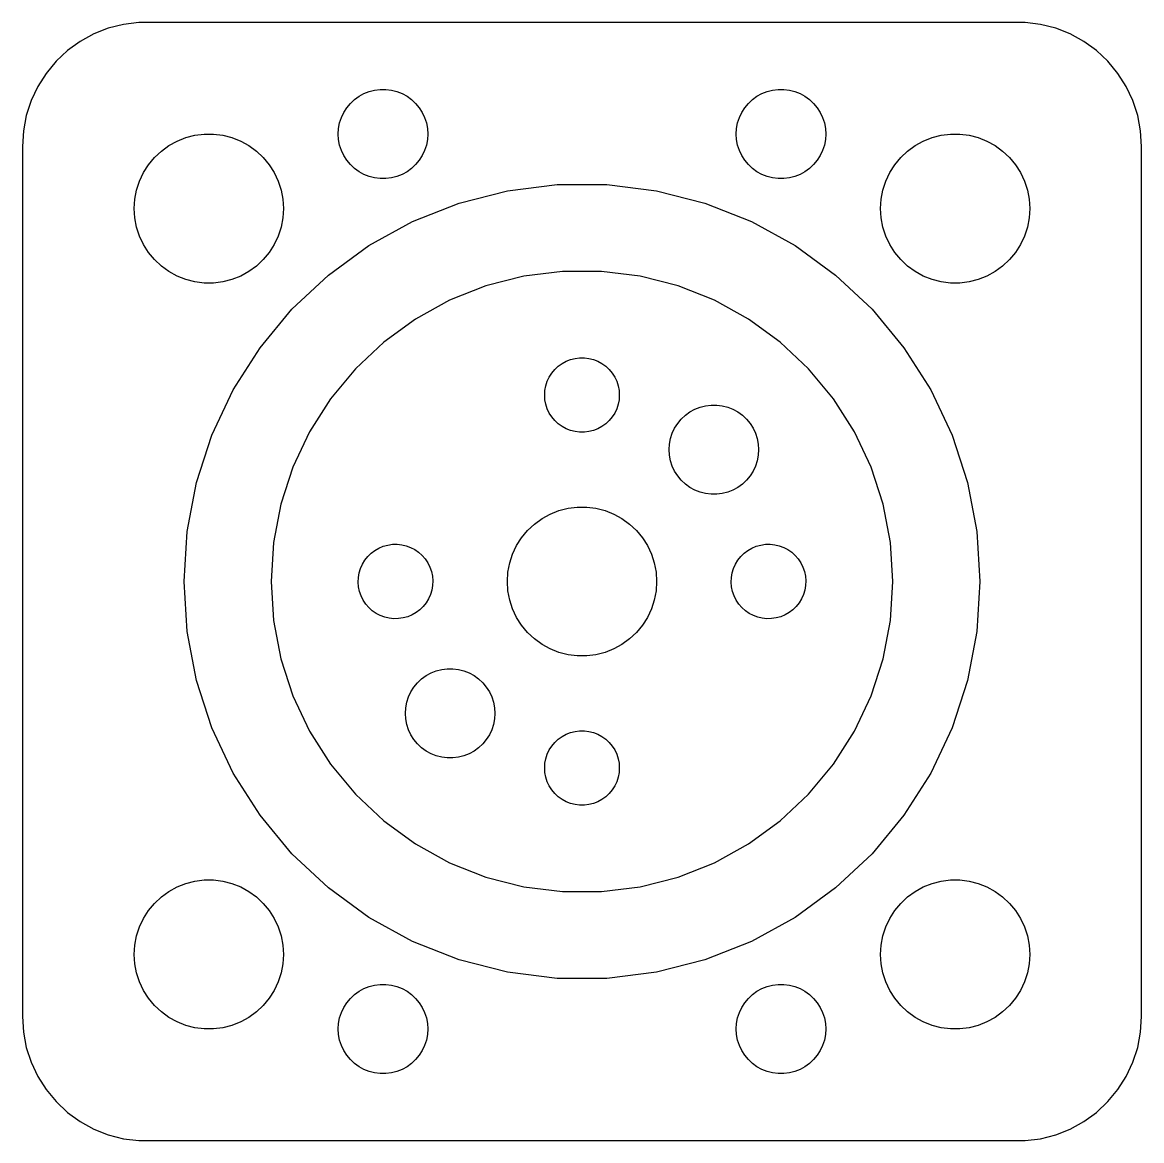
# Model space of a CAD drawing. Header units: metres. Extents: x -22 to 82, y 86 to 184.
# Drawn here: x -22.5 to 22.5, y 85.51 to 130.49 of the extents above; entities that cross this region are included whole.
import ezdxf

# ---------------------------------------------------------------- set-up
doc = ezdxf.new("R2010")
doc.units = ezdxf.units.M

msp = doc.modelspace()

# ---------------------------------------------------------------- linework, layer by layer
for p, q in [((-19.0451, 130.255), (-19.6289, 130.024)), ((-18.4369, 130.411), (-19.0451, 130.255)), ((-17.8139, 130.49), (-18.4369, 130.411)), ((17.8139, 130.49), (-17.8139, 130.49)), ((18.4369, 130.411), (17.8139, 130.49)), ((19.0451, 130.255), (18.4369, 130.411)), ((19.6289, 130.024), (19.0451, 130.255)), ((-20.1791, 129.722), (-20.6871, 129.353)), ((-19.6289, 130.024), (-20.1791, 129.722)), ((20.1791, 129.722), (19.6289, 130.024)), ((20.6871, 129.353), (20.1791, 129.722)), ((-20.6871, 129.353), (-21.1448, 128.923)), ((21.1448, 128.923), (20.6871, 129.353)), ((-21.1448, 128.923), (-21.5451, 128.439)), ((21.5451, 128.439), (21.1448, 128.923)), ((-21.5451, 128.439), (-21.8815, 127.909)), ((21.8815, 127.909), (21.5451, 128.439)), ((-21.8815, 127.909), (-22.1489, 127.341)), ((22.1489, 127.341), (21.8815, 127.909)), ((-9.31213, 127.232), (-9.14735, 127.387)), ((-9.14735, 127.387), (-8.96448, 127.52)), ((-8.96448, 127.52), (-8.76639, 127.629)), ((-8.76639, 127.629), (-8.55623, 127.712)), ((-8.55623, 127.712), (-8.33728, 127.768)), ((-8.33728, 127.768), (-8.11302, 127.796)), ((-8.11302, 127.796), (-7.88696, 127.796)), ((-7.88696, 127.796), (-7.6627, 127.768)), ((-7.6627, 127.768), (-7.44376, 127.712)), ((-7.44376, 127.712), (-7.2336, 127.629)), ((-7.2336, 127.629), (-7.03551, 127.52)), ((-7.03551, 127.52), (-6.85263, 127.387)), ((-6.85263, 127.387), (-6.68785, 127.232)), ((6.68785, 127.232), (6.85263, 127.387)), ((6.85263, 127.387), (7.03551, 127.52)), ((7.03551, 127.52), (7.2336, 127.629)), ((7.2336, 127.629), (7.44376, 127.712)), ((7.44376, 127.712), (7.6627, 127.768)), ((7.6627, 127.768), (7.88696, 127.796)), ((7.88696, 127.796), (8.11302, 127.796)), ((8.11302, 127.796), (8.33728, 127.768)), ((8.33728, 127.768), (8.55623, 127.712)), ((8.55623, 127.712), (8.76639, 127.629)), ((8.76639, 127.629), (8.96448, 127.52)), ((8.96448, 127.52), (9.14735, 127.387)), ((9.14735, 127.387), (9.31213, 127.232)), ((-22.1489, 127.341), (-22.3429, 126.743)), ((-9.57735, 126.867), (-9.45622, 127.058)), ((-9.45622, 127.058), (-9.31213, 127.232)), ((-6.68785, 127.232), (-6.54376, 127.058)), ((-6.54376, 127.058), (-6.42264, 126.867)), ((6.42264, 126.867), (6.54376, 127.058)), ((6.54376, 127.058), (6.68785, 127.232)), ((9.31213, 127.232), (9.45622, 127.058)), ((9.45622, 127.058), (9.57735, 126.867)), ((22.3429, 126.743), (22.1489, 127.341)), ((-22.3429, 126.743), (-22.4606, 126.127)), ((-9.74344, 126.448), (-9.67358, 126.663)), ((-9.67358, 126.663), (-9.57735, 126.867)), ((-6.42264, 126.867), (-6.3264, 126.663)), ((-6.3264, 126.663), (-6.25655, 126.448)), ((6.25655, 126.448), (6.3264, 126.663)), ((6.3264, 126.663), (6.42264, 126.867)), ((9.57735, 126.867), (9.67358, 126.663)), ((9.67358, 126.663), (9.74344, 126.448)), ((22.4606, 126.127), (22.3429, 126.743)), ((-22.4606, 126.127), (-22.5, 125.5)), ((-9.79999, 126), (-9.7858, 126.226)), ((-9.7858, 125.774), (-9.79999, 126)), ((-9.7858, 126.226), (-9.74344, 126.448)), ((-6.25655, 126.448), (-6.21419, 126.226)), ((-6.21419, 126.226), (-6.2, 126)), ((-6.2, 126), (-6.21419, 125.774)), ((6.2, 126), (6.21419, 126.226)), ((6.21419, 125.774), (6.2, 126)), ((6.21419, 126.226), (6.25655, 126.448)), ((9.74344, 126.448), (9.7858, 126.226)), ((9.7858, 126.226), (9.79999, 126)), ((9.79999, 126), (9.7858, 125.774)), ((22.5, 125.5), (22.4606, 126.127)), ((-16.6075, 125.533), (-16.2773, 125.714)), ((-16.2773, 125.714), (-15.927, 125.853)), ((-15.927, 125.853), (-15.5621, 125.947)), ((-15.5621, 125.947), (-15.1884, 125.994)), ((-15.1884, 125.994), (-14.8116, 125.994)), ((-14.8116, 125.994), (-14.4379, 125.947)), ((-14.4379, 125.947), (-14.0729, 125.853)), ((-14.0729, 125.853), (-13.7227, 125.714)), ((-13.7227, 125.714), (-13.3925, 125.533)), ((-9.74344, 125.552), (-9.7858, 125.774)), ((-9.67358, 125.337), (-9.74344, 125.552)), ((-6.25655, 125.552), (-6.3264, 125.337)), ((-6.21419, 125.774), (-6.25655, 125.552)), ((6.25655, 125.552), (6.21419, 125.774)), ((6.3264, 125.337), (6.25655, 125.552)), ((9.74344, 125.552), (9.67358, 125.337)), ((9.7858, 125.774), (9.74344, 125.552)), ((13.3925, 125.533), (13.7227, 125.714)), ((13.7227, 125.714), (14.0729, 125.853)), ((14.0729, 125.853), (14.4379, 125.947)), ((14.4379, 125.947), (14.8116, 125.994)), ((14.8116, 125.994), (15.1884, 125.994)), ((15.1884, 125.994), (15.5621, 125.947)), ((15.5621, 125.947), (15.927, 125.853)), ((15.927, 125.853), (16.2773, 125.714)), ((16.2773, 125.714), (16.6075, 125.533)), ((-22.5, 125.5), (-22.5, 90.5)), ((-17.1869, 125.054), (-16.9123, 125.312)), ((-16.9123, 125.312), (-16.6075, 125.533)), ((-13.3925, 125.533), (-13.0877, 125.312)), ((-13.0877, 125.312), (-12.8131, 125.054)), ((-9.57735, 125.133), (-9.67358, 125.337)), ((-9.45622, 124.942), (-9.57735, 125.133)), ((-6.42264, 125.133), (-6.54376, 124.942)), ((-6.3264, 125.337), (-6.42264, 125.133)), ((6.42264, 125.133), (6.3264, 125.337)), ((6.54376, 124.942), (6.42264, 125.133)), ((9.57735, 125.133), (9.45622, 124.942)), ((9.67358, 125.337), (9.57735, 125.133)), ((12.8131, 125.054), (13.0877, 125.312)), ((13.0877, 125.312), (13.3925, 125.533)), ((16.6075, 125.533), (16.9123, 125.312)), ((16.9123, 125.312), (17.1869, 125.054)), ((22.5, 90.5), (22.5, 125.5)), ((-17.6289, 124.445), (-17.427, 124.763)), ((-17.427, 124.763), (-17.1869, 125.054)), ((-12.8131, 125.054), (-12.5729, 124.763)), ((-12.5729, 124.763), (-12.3711, 124.445)), ((-9.31213, 124.768), (-9.45622, 124.942)), ((-9.14735, 124.613), (-9.31213, 124.768)), ((-6.68785, 124.768), (-6.85263, 124.613)), ((-6.54376, 124.942), (-6.68785, 124.768)), ((6.68785, 124.768), (6.54376, 124.942)), ((6.85263, 124.613), (6.68785, 124.768)), ((9.31213, 124.768), (9.14735, 124.613)), ((9.45622, 124.942), (9.31213, 124.768)), ((12.3711, 124.445), (12.5729, 124.763)), ((12.5729, 124.763), (12.8131, 125.054)), ((17.1869, 125.054), (17.427, 124.763)), ((17.427, 124.763), (17.6289, 124.445)), ((-17.7893, 124.104), (-17.6289, 124.445)), ((-12.3711, 124.445), (-12.2107, 124.104)), ((-8.96448, 124.48), (-9.14735, 124.613)), ((-8.76639, 124.371), (-8.96448, 124.48)), ((-8.55623, 124.288), (-8.76639, 124.371)), ((-8.33728, 124.232), (-8.55623, 124.288)), ((-8.11302, 124.204), (-8.33728, 124.232)), ((-7.88696, 124.204), (-8.11302, 124.204)), ((-7.6627, 124.232), (-7.88696, 124.204)), ((-7.44376, 124.288), (-7.6627, 124.232)), ((-7.2336, 124.371), (-7.44376, 124.288)), ((-7.03551, 124.48), (-7.2336, 124.371)), ((-6.85263, 124.613), (-7.03551, 124.48)), ((7.03551, 124.48), (6.85263, 124.613)), ((7.2336, 124.371), (7.03551, 124.48)), ((7.44376, 124.288), (7.2336, 124.371)), ((7.6627, 124.232), (7.44376, 124.288)), ((7.88696, 124.204), (7.6627, 124.232)), ((8.11302, 124.204), (7.88696, 124.204)), ((8.33728, 124.232), (8.11302, 124.204)), ((8.55623, 124.288), (8.33728, 124.232)), ((8.76639, 124.371), (8.55623, 124.288)), ((8.96448, 124.48), (8.76639, 124.371)), ((9.14735, 124.613), (8.96448, 124.48)), ((12.2107, 124.104), (12.3711, 124.445)), ((17.6289, 124.445), (17.7893, 124.104)), ((-17.9057, 123.746), (-17.7893, 124.104)), ((-12.2107, 124.104), (-12.0942, 123.746)), ((-2.99809, 123.717), (-1.00464, 123.968)), ((-1.00464, 123.968), (1.00464, 123.968)), ((1.00464, 123.968), (2.99809, 123.717)), ((12.0942, 123.746), (12.2107, 124.104)), ((17.7893, 124.104), (17.9057, 123.746)), ((-18, 123), (-17.9763, 123.376)), ((-17.9763, 123.376), (-17.9057, 123.746)), ((-12.0942, 123.746), (-12.0237, 123.376)), ((-12.0237, 123.376), (-12, 123)), ((-4.94426, 123.217), (-2.99809, 123.717)), ((2.99809, 123.717), (4.94426, 123.217)), ((12, 123), (12.0237, 123.376)), ((12.0237, 123.376), (12.0942, 123.746)), ((17.9057, 123.746), (17.9763, 123.376)), ((17.9763, 123.376), (18, 123)), ((-17.9763, 122.624), (-18, 123)), ((-12, 123), (-12.0237, 122.624)), ((-6.81245, 122.477), (-4.94426, 123.217)), ((4.94426, 123.217), (6.81245, 122.477)), ((12.0237, 122.624), (12, 123)), ((18, 123), (17.9763, 122.624)), ((-17.9057, 122.254), (-17.9763, 122.624)), ((-12.0237, 122.624), (-12.0942, 122.254)), ((-8.57323, 121.509), (-6.81245, 122.477)), ((6.81245, 122.477), (8.57323, 121.509)), ((12.0942, 122.254), (12.0237, 122.624)), ((17.9763, 122.624), (17.9057, 122.254)), ((-17.7893, 121.896), (-17.9057, 122.254)), ((-12.0942, 122.254), (-12.2107, 121.896)), ((12.2107, 121.896), (12.0942, 122.254)), ((17.9057, 122.254), (17.7893, 121.896)), ((-17.6289, 121.555), (-17.7893, 121.896)), ((-17.427, 121.237), (-17.6289, 121.555)), ((-12.3711, 121.555), (-12.5729, 121.237)), ((-12.2107, 121.896), (-12.3711, 121.555)), ((-10.1988, 120.328), (-8.57323, 121.509)), ((8.57323, 121.509), (10.1988, 120.328)), ((12.3711, 121.555), (12.2107, 121.896)), ((12.5729, 121.237), (12.3711, 121.555)), ((17.6289, 121.555), (17.427, 121.237)), ((17.7893, 121.896), (17.6289, 121.555)), ((-17.1869, 120.946), (-17.427, 121.237)), ((-12.5729, 121.237), (-12.8131, 120.946)), ((12.8131, 120.946), (12.5729, 121.237)), ((17.427, 121.237), (17.1869, 120.946)), ((-16.9123, 120.688), (-17.1869, 120.946)), ((-16.6075, 120.467), (-16.9123, 120.688)), ((-13.0877, 120.688), (-13.3925, 120.467)), ((-12.8131, 120.946), (-13.0877, 120.688)), ((13.0877, 120.688), (12.8131, 120.946)), ((13.3925, 120.467), (13.0877, 120.688)), ((16.9123, 120.688), (16.6075, 120.467)), ((17.1869, 120.946), (16.9123, 120.688)), ((-16.2773, 120.286), (-16.6075, 120.467)), ((-15.927, 120.147), (-16.2773, 120.286)), ((-13.7227, 120.286), (-14.0729, 120.147)), ((-13.3925, 120.467), (-13.7227, 120.286)), ((-11.6635, 118.953), (-10.1988, 120.328)), ((-2.34225, 120.279), (-3.8627, 119.888)), ((-0.78487, 120.475), (-2.34225, 120.279)), ((0.78487, 120.475), (-0.78487, 120.475)), ((2.34225, 120.279), (0.78487, 120.475)), ((3.8627, 119.888), (2.34225, 120.279)), ((10.1988, 120.328), (11.6635, 118.953)), ((13.7227, 120.286), (13.3925, 120.467)), ((14.0729, 120.147), (13.7227, 120.286)), ((16.2773, 120.286), (15.927, 120.147)), ((16.6075, 120.467), (16.2773, 120.286)), ((-15.5621, 120.053), (-15.927, 120.147)), ((-15.1884, 120.006), (-15.5621, 120.053)), ((-14.8116, 120.006), (-15.1884, 120.006)), ((-14.4379, 120.053), (-14.8116, 120.006)), ((-14.0729, 120.147), (-14.4379, 120.053)), ((-3.8627, 119.888), (-5.32224, 119.31)), ((5.32224, 119.31), (3.8627, 119.888)), ((14.4379, 120.053), (14.0729, 120.147)), ((14.8116, 120.006), (14.4379, 120.053)), ((15.1884, 120.006), (14.8116, 120.006)), ((15.5621, 120.053), (15.1884, 120.006)), ((15.927, 120.147), (15.5621, 120.053)), ((-5.32224, 119.31), (-6.69783, 118.554)), ((6.69783, 118.554), (5.32224, 119.31)), ((-12.9443, 117.405), (-11.6635, 118.953)), ((11.6635, 118.953), (12.9443, 117.405)), ((-6.69783, 118.554), (-7.96779, 117.631)), ((7.96779, 117.631), (6.69783, 118.554)), ((-7.96779, 117.631), (-9.11211, 116.557)), ((9.11211, 116.557), (7.96779, 117.631)), ((-14.0209, 115.708), (-12.9443, 117.405)), ((12.9443, 117.405), (14.0209, 115.708)), ((-9.11211, 116.557), (-10.1127, 115.347)), ((-1.09344, 116.527), (-0.95613, 116.656)), ((-0.95613, 116.656), (-0.80373, 116.766)), ((-0.80373, 116.766), (-0.63866, 116.857)), ((-0.63866, 116.857), (-0.46352, 116.927)), ((-0.46352, 116.927), (-0.28107, 116.973)), ((-0.28107, 116.973), (-0.09418, 116.997)), ((-0.09418, 116.997), (0.09418, 116.997)), ((0.09418, 116.997), (0.28107, 116.973)), ((0.28107, 116.973), (0.46352, 116.927)), ((0.46352, 116.927), (0.63866, 116.857)), ((0.63866, 116.857), (0.80373, 116.766)), ((0.80373, 116.766), (0.95613, 116.656)), ((0.95613, 116.656), (1.09344, 116.527)), ((10.1127, 115.347), (9.11211, 116.557)), ((-1.39465, 116.052), (-1.31445, 116.223)), ((-1.31445, 116.223), (-1.21352, 116.382)), ((-1.21352, 116.382), (-1.09344, 116.527)), ((1.09344, 116.527), (1.21352, 116.382)), ((1.21352, 116.382), (1.31445, 116.223)), ((1.31445, 116.223), (1.39465, 116.052)), ((-14.8764, 113.89), (-14.0209, 115.708)), ((-1.5, 115.5), (-1.48816, 115.688)), ((-1.48816, 115.688), (-1.45287, 115.873)), ((-1.45287, 115.873), (-1.39465, 116.052)), ((1.39465, 116.052), (1.45287, 115.873)), ((1.45287, 115.873), (1.48816, 115.688)), ((1.48816, 115.688), (1.5, 115.5)), ((14.0209, 115.708), (14.8764, 113.89)), ((-10.1127, 115.347), (-10.9538, 114.022)), ((-1.48816, 115.312), (-1.5, 115.5)), ((-1.45287, 115.127), (-1.48816, 115.312)), ((1.48816, 115.312), (1.45287, 115.127)), ((1.5, 115.5), (1.48816, 115.312)), ((10.9538, 114.022), (10.1127, 115.347)), ((-1.39465, 114.948), (-1.45287, 115.127)), ((-1.31445, 114.777), (-1.39465, 114.948)), ((-1.21352, 114.618), (-1.31445, 114.777)), ((1.31445, 114.777), (1.21352, 114.618)), ((1.39465, 114.948), (1.31445, 114.777)), ((1.45287, 115.127), (1.39465, 114.948)), ((4.15562, 114.69), (4.3385, 114.823)), ((4.3385, 114.823), (4.53659, 114.932)), ((4.53659, 114.932), (4.74677, 115.015)), ((4.74677, 115.015), (4.96571, 115.071)), ((4.96571, 115.071), (5.18997, 115.099)), ((5.18997, 115.099), (5.41602, 115.099)), ((5.41602, 115.099), (5.64027, 115.071)), ((5.64027, 115.071), (5.85922, 115.015)), ((5.85922, 115.015), (6.0694, 114.932)), ((6.0694, 114.932), (6.26749, 114.823)), ((6.26749, 114.823), (6.45035, 114.69)), ((-1.09344, 114.473), (-1.21352, 114.618)), ((-0.95613, 114.344), (-1.09344, 114.473)), ((-0.80373, 114.234), (-0.95613, 114.344)), ((0.95613, 114.344), (0.80373, 114.234)), ((1.09344, 114.473), (0.95613, 114.344)), ((1.21352, 114.618), (1.09344, 114.473)), ((3.72565, 114.17), (3.84676, 114.361)), ((3.84676, 114.361), (3.99084, 114.535)), ((3.99084, 114.535), (4.15562, 114.69)), ((6.45035, 114.69), (6.61514, 114.535)), ((6.61514, 114.535), (6.75922, 114.361)), ((6.75922, 114.361), (6.88034, 114.17)), ((-15.4973, 111.979), (-14.8764, 113.89)), ((-10.9538, 114.022), (-11.6222, 112.602)), ((-0.63866, 114.143), (-0.80373, 114.234)), ((-0.46352, 114.073), (-0.63866, 114.143)), ((-0.28107, 114.027), (-0.46352, 114.073)), ((-0.09418, 114.003), (-0.28107, 114.027)), ((0.09418, 114.003), (-0.09418, 114.003)), ((0.28107, 114.027), (0.09418, 114.003)), ((0.46352, 114.073), (0.28107, 114.027)), ((0.63866, 114.143), (0.46352, 114.073)), ((0.80373, 114.234), (0.63866, 114.143)), ((3.55954, 113.751), (3.62939, 113.966)), ((3.62939, 113.966), (3.72565, 114.17)), ((6.88034, 114.17), (6.97659, 113.966)), ((6.97659, 113.966), (7.04645, 113.751)), ((11.6222, 112.602), (10.9538, 114.022)), ((14.8764, 113.89), (15.4973, 111.979)), ((3.50299, 113.303), (3.51718, 113.529)), ((3.51718, 113.529), (3.55954, 113.751)), ((7.04645, 113.751), (7.08879, 113.529)), ((7.08879, 113.529), (7.103, 113.303)), ((3.51718, 113.077), (3.50299, 113.303)), ((3.55954, 112.855), (3.51718, 113.077)), ((7.08879, 113.077), (7.04645, 112.855)), ((7.103, 113.303), (7.08879, 113.077)), ((-11.6222, 112.602), (-12.1073, 111.109)), ((3.62939, 112.64), (3.55954, 112.855)), ((3.72565, 112.436), (3.62939, 112.64)), ((6.97659, 112.64), (6.88034, 112.436)), ((7.04645, 112.855), (6.97659, 112.64)), ((12.1073, 111.109), (11.6222, 112.602)), ((3.84676, 112.245), (3.72565, 112.436)), ((3.99084, 112.071), (3.84676, 112.245)), ((4.15562, 111.916), (3.99084, 112.071)), ((6.61514, 112.071), (6.45035, 111.916)), ((6.75922, 112.245), (6.61514, 112.071)), ((6.88034, 112.436), (6.75922, 112.245)), ((-15.8738, 110.005), (-15.4973, 111.979)), ((4.3385, 111.783), (4.15562, 111.916)), ((4.53659, 111.674), (4.3385, 111.783)), ((4.74677, 111.591), (4.53659, 111.674)), ((6.0694, 111.674), (5.85922, 111.591)), ((6.26749, 111.783), (6.0694, 111.674)), ((6.45035, 111.916), (6.26749, 111.783)), ((15.4973, 111.979), (15.8738, 110.005)), ((4.96571, 111.535), (4.74677, 111.591)), ((5.18997, 111.507), (4.96571, 111.535)), ((5.41602, 111.507), (5.18997, 111.507)), ((5.64027, 111.535), (5.41602, 111.507)), ((5.85922, 111.591), (5.64027, 111.535)), ((-12.1073, 111.109), (-12.4014, 109.567)), ((-1.60747, 110.533), (-1.27733, 110.714)), ((-1.27733, 110.714), (-0.92705, 110.853)), ((-0.92705, 110.853), (-0.56213, 110.947)), ((-0.56213, 110.947), (-0.18837, 110.994)), ((-0.18837, 110.994), (0.18837, 110.994)), ((0.18837, 110.994), (0.56213, 110.947)), ((0.56213, 110.947), (0.92705, 110.853)), ((0.92705, 110.853), (1.27733, 110.714)), ((1.27733, 110.714), (1.60747, 110.533)), ((12.4014, 109.567), (12.1073, 111.109)), ((-2.1869, 110.054), (-1.91226, 110.312)), ((-1.91226, 110.312), (-1.60747, 110.533)), ((1.60747, 110.533), (1.91226, 110.312)), ((1.91226, 110.312), (2.1869, 110.054)), ((-16, 108), (-15.8738, 110.005)), ((-2.42705, 109.763), (-2.1869, 110.054)), ((2.1869, 110.054), (2.42705, 109.763)), ((15.8738, 110.005), (16, 108)), ((-12.4014, 109.567), (-12.5, 108)), ((-8.16695, 109.344), (-7.99329, 109.417)), ((-7.99329, 109.417), (-7.81186, 109.467)), ((-7.81186, 109.467), (-7.6255, 109.495)), ((-7.6255, 109.495), (-7.43718, 109.499)), ((-7.43718, 109.499), (-7.24983, 109.479)), ((-7.24983, 109.479), (-7.06645, 109.436)), ((-7.06645, 109.436), (-6.88989, 109.37)), ((-6.88989, 109.37), (-6.72295, 109.283)), ((-2.78932, 109.104), (-2.62891, 109.445)), ((-2.62891, 109.445), (-2.42705, 109.763)), ((2.42705, 109.763), (2.62891, 109.445)), ((2.62891, 109.445), (2.78932, 109.104)), ((6.83304, 109.344), (7.0067, 109.417)), ((7.0067, 109.417), (7.18813, 109.467)), ((7.18813, 109.467), (7.37448, 109.495)), ((7.37448, 109.495), (7.56281, 109.499)), ((7.56281, 109.499), (7.75015, 109.479)), ((7.75015, 109.479), (7.93353, 109.436)), ((7.93353, 109.436), (8.11009, 109.37)), ((8.11009, 109.37), (8.27704, 109.283)), ((12.5, 108), (12.4014, 109.567)), ((-8.73172, 108.856), (-8.61472, 109.004)), ((-8.61472, 109.004), (-8.48012, 109.135)), ((-8.48012, 109.135), (-8.33008, 109.249)), ((-8.33008, 109.249), (-8.16695, 109.344)), ((-6.72295, 109.283), (-6.56827, 109.176)), ((-6.56827, 109.176), (-6.42828, 109.049)), ((-6.42828, 109.049), (-6.30519, 108.907)), ((-6.30519, 108.907), (-6.20096, 108.75)), ((-2.90575, 108.746), (-2.78932, 109.104)), ((2.78932, 109.104), (2.90575, 108.746)), ((6.26826, 108.856), (6.38527, 109.004)), ((6.38527, 109.004), (6.51987, 109.135)), ((6.51987, 109.135), (6.66991, 109.249)), ((6.66991, 109.249), (6.83304, 109.344)), ((8.27704, 109.283), (8.43172, 109.176)), ((8.43172, 109.176), (8.5717, 109.049)), ((8.5717, 109.049), (8.69479, 108.907)), ((8.69479, 108.907), (8.79903, 108.75)), ((-8.96036, 108.343), (-8.90591, 108.523)), ((-8.90591, 108.523), (-8.8293, 108.695)), ((-8.8293, 108.695), (-8.73172, 108.856)), ((-6.20096, 108.75), (-6.1172, 108.581)), ((-6.1172, 108.581), (-6.05525, 108.403)), ((-2.97633, 108.376), (-2.90575, 108.746)), ((2.90575, 108.746), (2.97633, 108.376)), ((6.03963, 108.343), (6.09407, 108.523)), ((6.09407, 108.523), (6.17068, 108.695)), ((6.17068, 108.695), (6.26826, 108.856)), ((8.79903, 108.75), (8.88278, 108.581)), ((8.88278, 108.581), (8.94473, 108.403)), ((-15.8738, 105.995), (-16, 108)), ((-12.5, 108), (-12.4014, 106.433)), ((-8.99966, 107.969), (-8.99178, 108.157)), ((-8.99178, 108.157), (-8.96036, 108.343)), ((-6.05525, 108.403), (-6.01608, 108.219)), ((-6.01608, 108.219), (-6.00032, 108.031)), ((-6.00032, 108.031), (-6.00821, 107.843)), ((-3, 108), (-2.97633, 108.376)), ((-2.97633, 107.624), (-3, 108)), ((2.97633, 108.376), (3, 108)), ((3, 108), (2.97633, 107.624)), ((6.00032, 107.969), (6.00821, 108.157)), ((6.00821, 108.157), (6.03963, 108.343)), ((8.94473, 108.403), (8.9839, 108.219)), ((8.9839, 108.219), (8.99966, 108.031)), ((8.99966, 108.031), (8.99178, 107.843)), ((12.4014, 106.433), (12.5, 108)), ((16, 108), (15.8738, 105.995)), ((-8.9839, 107.781), (-8.99966, 107.969)), ((-8.94473, 107.597), (-8.9839, 107.781)), ((-8.88278, 107.419), (-8.94473, 107.597)), ((-6.03963, 107.657), (-6.09407, 107.477)), ((-6.00821, 107.843), (-6.03963, 107.657)), ((-2.90575, 107.254), (-2.97633, 107.624)), ((2.97633, 107.624), (2.90575, 107.254)), ((6.01608, 107.781), (6.00032, 107.969)), ((6.05525, 107.597), (6.01608, 107.781)), ((6.1172, 107.419), (6.05525, 107.597)), ((8.96036, 107.657), (8.90591, 107.477)), ((8.99178, 107.843), (8.96036, 107.657)), ((-8.79903, 107.25), (-8.88278, 107.419)), ((-8.69479, 107.093), (-8.79903, 107.25)), ((-6.26826, 107.144), (-6.38527, 106.996)), ((-6.17068, 107.305), (-6.26826, 107.144)), ((-6.09407, 107.477), (-6.17068, 107.305)), ((-2.78932, 106.896), (-2.90575, 107.254)), ((2.90575, 107.254), (2.78932, 106.896)), ((6.20096, 107.25), (6.1172, 107.419)), ((6.30519, 107.093), (6.20096, 107.25)), ((8.73172, 107.144), (8.61472, 106.996)), ((8.8293, 107.305), (8.73172, 107.144)), ((8.90591, 107.477), (8.8293, 107.305)), ((-8.5717, 106.951), (-8.69479, 107.093)), ((-8.43172, 106.824), (-8.5717, 106.951)), ((-8.27704, 106.717), (-8.43172, 106.824)), ((-8.11009, 106.63), (-8.27704, 106.717)), ((-6.83304, 106.656), (-7.0067, 106.583)), ((-6.66991, 106.751), (-6.83304, 106.656)), ((-6.51987, 106.865), (-6.66991, 106.751)), ((-6.38527, 106.996), (-6.51987, 106.865)), ((-2.62891, 106.555), (-2.78932, 106.896)), ((2.78932, 106.896), (2.62891, 106.555)), ((6.42828, 106.951), (6.30519, 107.093)), ((6.56827, 106.824), (6.42828, 106.951)), ((6.72295, 106.717), (6.56827, 106.824)), ((6.88989, 106.63), (6.72295, 106.717)), ((8.16695, 106.656), (7.99329, 106.583)), ((8.33008, 106.751), (8.16695, 106.656)), ((8.48012, 106.865), (8.33008, 106.751)), ((8.61472, 106.996), (8.48012, 106.865)), ((-12.4014, 106.433), (-12.1073, 104.891)), ((-7.93353, 106.564), (-8.11009, 106.63)), ((-7.75015, 106.521), (-7.93353, 106.564)), ((-7.56281, 106.501), (-7.75015, 106.521)), ((-7.37448, 106.505), (-7.56281, 106.501)), ((-7.18813, 106.533), (-7.37448, 106.505)), ((-7.0067, 106.583), (-7.18813, 106.533)), ((-2.42705, 106.237), (-2.62891, 106.555)), ((-2.1869, 105.946), (-2.42705, 106.237)), ((2.42705, 106.237), (2.1869, 105.946)), ((2.62891, 106.555), (2.42705, 106.237)), ((7.06645, 106.564), (6.88989, 106.63)), ((7.24983, 106.521), (7.06645, 106.564)), ((7.43718, 106.501), (7.24983, 106.521)), ((7.6255, 106.505), (7.43718, 106.501)), ((7.81186, 106.533), (7.6255, 106.505)), ((7.99329, 106.583), (7.81186, 106.533)), ((12.1073, 104.891), (12.4014, 106.433)), ((-15.4973, 104.021), (-15.8738, 105.995)), ((-1.91226, 105.688), (-2.1869, 105.946)), ((2.1869, 105.946), (1.91226, 105.688)), ((15.8738, 105.995), (15.4973, 104.021)), ((-1.60747, 105.467), (-1.91226, 105.688)), ((-1.27733, 105.286), (-1.60747, 105.467)), ((1.60747, 105.467), (1.27733, 105.286)), ((1.91226, 105.688), (1.60747, 105.467)), ((-12.1073, 104.891), (-11.6222, 103.398)), ((-0.92705, 105.147), (-1.27733, 105.286)), ((-0.56213, 105.053), (-0.92705, 105.147)), ((-0.18837, 105.006), (-0.56213, 105.053)), ((0.18837, 105.006), (-0.18837, 105.006)), ((0.56213, 105.053), (0.18837, 105.006)), ((0.92705, 105.147), (0.56213, 105.053)), ((1.27733, 105.286), (0.92705, 105.147)), ((11.6222, 103.398), (12.1073, 104.891)), ((-6.0694, 104.326), (-5.85922, 104.409)), ((-5.85922, 104.409), (-5.64027, 104.465)), ((-5.64027, 104.465), (-5.41602, 104.493)), ((-5.41602, 104.493), (-5.18997, 104.493)), ((-5.18997, 104.493), (-4.96571, 104.465)), ((-4.96571, 104.465), (-4.74677, 104.409)), ((-4.74677, 104.409), (-4.53659, 104.326)), ((-14.8764, 102.11), (-15.4973, 104.021)), ((-6.61514, 103.929), (-6.45035, 104.084)), ((-6.45035, 104.084), (-6.26749, 104.217)), ((-6.26749, 104.217), (-6.0694, 104.326)), ((-4.53659, 104.326), (-4.3385, 104.217)), ((-4.3385, 104.217), (-4.15562, 104.084)), ((-4.15562, 104.084), (-3.99084, 103.929)), ((15.4973, 104.021), (14.8764, 102.11)), ((-6.97659, 103.36), (-6.88034, 103.564)), ((-6.88034, 103.564), (-6.75922, 103.755)), ((-6.75922, 103.755), (-6.61514, 103.929)), ((-3.99084, 103.929), (-3.84676, 103.755)), ((-3.84676, 103.755), (-3.72565, 103.564)), ((-3.72565, 103.564), (-3.62939, 103.36)), ((-11.6222, 103.398), (-10.9538, 101.978)), ((-7.08879, 102.923), (-7.04645, 103.145)), ((-7.04645, 103.145), (-6.97659, 103.36)), ((-3.62939, 103.36), (-3.55954, 103.145)), ((-3.55954, 103.145), (-3.51718, 102.923)), ((10.9538, 101.978), (11.6222, 103.398)), ((-7.103, 102.697), (-7.08879, 102.923)), ((-7.08879, 102.471), (-7.103, 102.697)), ((-3.51718, 102.923), (-3.50299, 102.697)), ((-3.50299, 102.697), (-3.51718, 102.471)), ((-7.04645, 102.249), (-7.08879, 102.471)), ((-6.97659, 102.034), (-7.04645, 102.249)), ((-3.55954, 102.249), (-3.62939, 102.034)), ((-3.51718, 102.471), (-3.55954, 102.249)), ((-14.0209, 100.292), (-14.8764, 102.11)), ((-10.9538, 101.978), (-10.1127, 100.653)), ((-6.88034, 101.83), (-6.97659, 102.034)), ((-6.75922, 101.639), (-6.88034, 101.83)), ((-3.72565, 101.83), (-3.84676, 101.639)), ((-3.62939, 102.034), (-3.72565, 101.83)), ((-0.95613, 101.656), (-0.80373, 101.766)), ((-0.80373, 101.766), (-0.63866, 101.857)), ((-0.63866, 101.857), (-0.46352, 101.927)), ((-0.46352, 101.927), (-0.28107, 101.973)), ((-0.28107, 101.973), (-0.09418, 101.997)), ((-0.09418, 101.997), (0.09418, 101.997)), ((0.09418, 101.997), (0.28107, 101.973)), ((0.28107, 101.973), (0.46352, 101.927)), ((0.46352, 101.927), (0.63866, 101.857)), ((0.63866, 101.857), (0.80373, 101.766)), ((0.80373, 101.766), (0.95613, 101.656)), ((10.1127, 100.653), (10.9538, 101.978)), ((14.8764, 102.11), (14.0209, 100.292)), ((-6.61514, 101.465), (-6.75922, 101.639)), ((-6.45035, 101.31), (-6.61514, 101.465)), ((-6.26749, 101.177), (-6.45035, 101.31)), ((-4.15562, 101.31), (-4.3385, 101.177)), ((-3.99084, 101.465), (-4.15562, 101.31)), ((-3.84676, 101.639), (-3.99084, 101.465)), ((-1.31445, 101.223), (-1.21352, 101.382)), ((-1.21352, 101.382), (-1.09344, 101.527)), ((-1.09344, 101.527), (-0.95613, 101.656)), ((0.95613, 101.656), (1.09344, 101.527)), ((1.09344, 101.527), (1.21352, 101.382)), ((1.21352, 101.382), (1.31445, 101.223)), ((-6.0694, 101.068), (-6.26749, 101.177)), ((-5.85922, 100.985), (-6.0694, 101.068)), ((-5.64027, 100.929), (-5.85922, 100.985)), ((-5.41602, 100.901), (-5.64027, 100.929)), ((-5.18997, 100.901), (-5.41602, 100.901)), ((-4.96571, 100.929), (-5.18997, 100.901)), ((-4.74677, 100.985), (-4.96571, 100.929)), ((-4.53659, 101.068), (-4.74677, 100.985)), ((-4.3385, 101.177), (-4.53659, 101.068)), ((-1.48816, 100.688), (-1.45287, 100.873)), ((-1.45287, 100.873), (-1.39465, 101.052)), ((-1.39465, 101.052), (-1.31445, 101.223)), ((1.31445, 101.223), (1.39465, 101.052)), ((1.39465, 101.052), (1.45287, 100.873)), ((1.45287, 100.873), (1.48816, 100.688)), ((-10.1127, 100.653), (-9.11211, 99.4432)), ((-1.5, 100.5), (-1.48816, 100.688)), ((-1.48816, 100.312), (-1.5, 100.5)), ((1.48816, 100.688), (1.5, 100.5)), ((1.5, 100.5), (1.48816, 100.312)), ((9.11211, 99.4432), (10.1127, 100.653)), ((-12.9443, 98.5954), (-14.0209, 100.292)), ((-1.45287, 100.127), (-1.48816, 100.312)), ((-1.39465, 99.9478), (-1.45287, 100.127)), ((-1.31445, 99.7774), (-1.39465, 99.9478)), ((1.39465, 99.9478), (1.31445, 99.7774)), ((1.45287, 100.127), (1.39465, 99.9478)), ((1.48816, 100.312), (1.45287, 100.127)), ((14.0209, 100.292), (12.9443, 98.5954)), ((-1.21352, 99.6183), (-1.31445, 99.7774)), ((-1.09344, 99.4732), (-1.21352, 99.6183)), ((-0.95613, 99.3442), (-1.09344, 99.4732)), ((1.09344, 99.4732), (0.95613, 99.3442)), ((1.21352, 99.6183), (1.09344, 99.4732)), ((1.31445, 99.7774), (1.21352, 99.6183)), ((-9.11211, 99.4432), (-7.96779, 98.3686)), ((-0.80373, 99.2335), (-0.95613, 99.3442)), ((-0.63866, 99.1428), (-0.80373, 99.2335)), ((-0.46352, 99.0734), (-0.63866, 99.1428)), ((-0.28107, 99.0266), (-0.46352, 99.0734)), ((-0.09418, 99.003), (-0.28107, 99.0266)), ((0.09418, 99.003), (-0.09418, 99.003)), ((0.28107, 99.0266), (0.09418, 99.003)), ((0.46352, 99.0734), (0.28107, 99.0266)), ((0.63866, 99.1428), (0.46352, 99.0734)), ((0.80373, 99.2335), (0.63866, 99.1428)), ((0.95613, 99.3442), (0.80373, 99.2335)), ((7.96779, 98.3686), (9.11211, 99.4432)), ((-11.6635, 97.0473), (-12.9443, 98.5954)), ((12.9443, 98.5954), (11.6635, 97.0473)), ((-7.96779, 98.3686), (-6.69783, 97.4459)), ((6.69783, 97.4459), (7.96779, 98.3686)), ((-6.69783, 97.4459), (-5.32224, 96.6897)), ((5.32224, 96.6897), (6.69783, 97.4459)), ((-10.1988, 95.6718), (-11.6635, 97.0473)), ((11.6635, 97.0473), (10.1988, 95.6718)), ((-5.32224, 96.6897), (-3.8627, 96.1118)), ((3.8627, 96.1118), (5.32224, 96.6897)), ((-16.2773, 95.7145), (-15.927, 95.8532)), ((-15.927, 95.8532), (-15.5621, 95.9469)), ((-15.5621, 95.9469), (-15.1884, 95.9941)), ((-15.1884, 95.9941), (-14.8116, 95.9941)), ((-14.8116, 95.9941), (-14.4379, 95.9469)), ((-14.4379, 95.9469), (-14.0729, 95.8532)), ((-14.0729, 95.8532), (-13.7227, 95.7145)), ((-3.8627, 96.1118), (-2.34225, 95.7214)), ((2.34225, 95.7214), (3.8627, 96.1118)), ((13.7227, 95.7145), (14.0729, 95.8532)), ((14.0729, 95.8532), (14.4379, 95.9469)), ((14.4379, 95.9469), (14.8116, 95.9941)), ((14.8116, 95.9941), (15.1884, 95.9941)), ((15.1884, 95.9941), (15.5621, 95.9469)), ((15.5621, 95.9469), (15.927, 95.8532)), ((15.927, 95.8532), (16.2773, 95.7145)), ((-16.9123, 95.3116), (-16.6075, 95.533)), ((-16.6075, 95.533), (-16.2773, 95.7145)), ((-13.7227, 95.7145), (-13.3925, 95.533)), ((-13.3925, 95.533), (-13.0877, 95.3116)), ((-8.57323, 94.4908), (-10.1988, 95.6718)), ((-2.34225, 95.7214), (-0.78487, 95.5247)), ((-0.78487, 95.5247), (0.78487, 95.5247)), ((0.78487, 95.5247), (2.34225, 95.7214)), ((10.1988, 95.6718), (8.57323, 94.4908)), ((13.0877, 95.3116), (13.3925, 95.533)), ((13.3925, 95.533), (13.7227, 95.7145)), ((16.2773, 95.7145), (16.6075, 95.533)), ((16.6075, 95.533), (16.9123, 95.3116)), ((-17.427, 94.7634), (-17.1869, 95.0536)), ((-17.1869, 95.0536), (-16.9123, 95.3116)), ((-13.0877, 95.3116), (-12.8131, 95.0536)), ((-12.8131, 95.0536), (-12.5729, 94.7634)), ((12.5729, 94.7634), (12.8131, 95.0536)), ((12.8131, 95.0536), (13.0877, 95.3116)), ((16.9123, 95.3116), (17.1869, 95.0536)), ((17.1869, 95.0536), (17.427, 94.7634)), ((-17.6289, 94.4453), (-17.427, 94.7634)), ((-12.5729, 94.7634), (-12.3711, 94.4453)), ((12.3711, 94.4453), (12.5729, 94.7634)), ((17.427, 94.7634), (17.6289, 94.4453)), ((-17.9057, 93.7461), (-17.7893, 94.1044)), ((-17.7893, 94.1044), (-17.6289, 94.4453)), ((-12.3711, 94.4453), (-12.2107, 94.1044)), ((-12.2107, 94.1044), (-12.0942, 93.7461)), ((-6.81245, 93.5228), (-8.57323, 94.4908)), ((8.57323, 94.4908), (6.81245, 93.5228)), ((12.0942, 93.7461), (12.2107, 94.1044)), ((12.2107, 94.1044), (12.3711, 94.4453)), ((17.6289, 94.4453), (17.7893, 94.1044)), ((17.7893, 94.1044), (17.9057, 93.7461)), ((-17.9763, 93.376), (-17.9057, 93.7461)), ((-12.0942, 93.7461), (-12.0237, 93.376)), ((12.0237, 93.376), (12.0942, 93.7461)), ((17.9057, 93.7461), (17.9763, 93.376)), ((-18, 93), (-17.9763, 93.376)), ((-12.0237, 93.376), (-12, 93)), ((-4.94426, 92.7831), (-6.81245, 93.5228)), ((6.81245, 93.5228), (4.94426, 92.7831)), ((12, 93), (12.0237, 93.376)), ((17.9763, 93.376), (18, 93)), ((-17.9763, 92.624), (-18, 93)), ((-12, 93), (-12.0237, 92.624)), ((-2.99809, 92.2834), (-4.94426, 92.7831)), ((4.94426, 92.7831), (2.99809, 92.2834)), ((12.0237, 92.624), (12, 93)), ((18, 93), (17.9763, 92.624)), ((-17.9057, 92.2539), (-17.9763, 92.624)), ((-17.7893, 91.8956), (-17.9057, 92.2539)), ((-12.0942, 92.2539), (-12.2107, 91.8956)), ((-12.0237, 92.624), (-12.0942, 92.2539)), ((-1.00464, 92.0316), (-2.99809, 92.2834)), ((2.99809, 92.2834), (1.00464, 92.0316)), ((12.0942, 92.2539), (12.0237, 92.624)), ((12.2107, 91.8956), (12.0942, 92.2539)), ((17.9057, 92.2539), (17.7893, 91.8956)), ((17.9763, 92.624), (17.9057, 92.2539)), ((-17.6289, 91.5547), (-17.7893, 91.8956)), ((-12.2107, 91.8956), (-12.3711, 91.5547)), ((1.00464, 92.0316), (-1.00464, 92.0316)), ((12.3711, 91.5547), (12.2107, 91.8956)), ((17.7893, 91.8956), (17.6289, 91.5547)), ((-17.427, 91.2366), (-17.6289, 91.5547)), ((-12.3711, 91.5547), (-12.5729, 91.2366)), ((-9.31213, 91.2322), (-9.14735, 91.3869)), ((-9.14735, 91.3869), (-8.96448, 91.5198)), ((-8.96448, 91.5198), (-8.76639, 91.6287)), ((-8.76639, 91.6287), (-8.55623, 91.7119)), ((-8.55623, 91.7119), (-8.33728, 91.7681)), ((-8.33728, 91.7681), (-8.11302, 91.7964)), ((-8.11302, 91.7964), (-7.88696, 91.7964)), ((-7.88696, 91.7964), (-7.6627, 91.7681)), ((-7.6627, 91.7681), (-7.44376, 91.7119)), ((-7.44376, 91.7119), (-7.2336, 91.6287)), ((-7.2336, 91.6287), (-7.03551, 91.5198)), ((-7.03551, 91.5198), (-6.85263, 91.3869)), ((-6.85263, 91.3869), (-6.68785, 91.2322)), ((6.68785, 91.2322), (6.85263, 91.3869)), ((6.85263, 91.3869), (7.03551, 91.5198)), ((7.03551, 91.5198), (7.2336, 91.6287)), ((7.2336, 91.6287), (7.44376, 91.7119)), ((7.44376, 91.7119), (7.6627, 91.7681)), ((7.6627, 91.7681), (7.88696, 91.7964)), ((7.88696, 91.7964), (8.11302, 91.7964)), ((8.11302, 91.7964), (8.33728, 91.7681)), ((8.33728, 91.7681), (8.55623, 91.7119)), ((8.55623, 91.7119), (8.76639, 91.6287)), ((8.76639, 91.6287), (8.96448, 91.5198)), ((8.96448, 91.5198), (9.14735, 91.3869)), ((9.14735, 91.3869), (9.31213, 91.2322)), ((12.5729, 91.2366), (12.3711, 91.5547)), ((17.6289, 91.5547), (17.427, 91.2366)), ((-17.1869, 90.9464), (-17.427, 91.2366)), ((-16.9123, 90.6885), (-17.1869, 90.9464)), ((-12.8131, 90.9464), (-13.0877, 90.6885)), ((-12.5729, 91.2366), (-12.8131, 90.9464)), ((-9.57735, 90.8672), (-9.45622, 91.058)), ((-9.45622, 91.058), (-9.31213, 91.2322)), ((-6.68785, 91.2322), (-6.54376, 91.058)), ((-6.54376, 91.058), (-6.42264, 90.8672)), ((6.42264, 90.8672), (6.54376, 91.058)), ((6.54376, 91.058), (6.68785, 91.2322)), ((9.31213, 91.2322), (9.45622, 91.058)), ((9.45622, 91.058), (9.57735, 90.8672)), ((12.8131, 90.9464), (12.5729, 91.2366)), ((13.0877, 90.6885), (12.8131, 90.9464)), ((17.1869, 90.9464), (16.9123, 90.6885)), ((17.427, 91.2366), (17.1869, 90.9464)), ((-22.5, 90.5), (-22.4606, 89.8733)), ((-16.6075, 90.467), (-16.9123, 90.6885)), ((-16.2773, 90.2855), (-16.6075, 90.467)), ((-13.3925, 90.467), (-13.7227, 90.2855)), ((-13.0877, 90.6885), (-13.3925, 90.467)), ((-9.74344, 90.4476), (-9.67358, 90.6626)), ((-9.67358, 90.6626), (-9.57735, 90.8672)), ((-6.42264, 90.8672), (-6.3264, 90.6626)), ((-6.3264, 90.6626), (-6.25655, 90.4476)), ((6.25655, 90.4476), (6.3264, 90.6626)), ((6.3264, 90.6626), (6.42264, 90.8672)), ((9.57735, 90.8672), (9.67358, 90.6626)), ((9.67358, 90.6626), (9.74344, 90.4476)), ((13.3925, 90.467), (13.0877, 90.6885)), ((13.7227, 90.2855), (13.3925, 90.467)), ((16.6075, 90.467), (16.2773, 90.2855)), ((16.9123, 90.6885), (16.6075, 90.467)), ((22.4606, 89.8733), (22.5, 90.5)), ((-15.927, 90.1468), (-16.2773, 90.2855)), ((-15.5621, 90.0531), (-15.927, 90.1468)), ((-15.1884, 90.0059), (-15.5621, 90.0531)), ((-14.8116, 90.0059), (-15.1884, 90.0059)), ((-14.4379, 90.0531), (-14.8116, 90.0059)), ((-14.0729, 90.1468), (-14.4379, 90.0531)), ((-13.7227, 90.2855), (-14.0729, 90.1468)), ((-9.79999, 90), (-9.7858, 90.2256)), ((-9.7858, 89.7744), (-9.79999, 90)), ((-9.7858, 90.2256), (-9.74344, 90.4476)), ((-6.25655, 90.4476), (-6.21419, 90.2256)), ((-6.21419, 90.2256), (-6.2, 90)), ((-6.2, 90), (-6.21419, 89.7744)), ((6.2, 90), (6.21419, 90.2256)), ((6.21419, 89.7744), (6.2, 90)), ((6.21419, 90.2256), (6.25655, 90.4476)), ((9.74344, 90.4476), (9.7858, 90.2256)), ((9.7858, 90.2256), (9.79999, 90)), ((9.79999, 90), (9.7858, 89.7744)), ((14.0729, 90.1468), (13.7227, 90.2855)), ((14.4379, 90.0531), (14.0729, 90.1468)), ((14.8116, 90.0059), (14.4379, 90.0531)), ((15.1884, 90.0059), (14.8116, 90.0059)), ((15.5621, 90.0531), (15.1884, 90.0059)), ((15.927, 90.1468), (15.5621, 90.0531)), ((16.2773, 90.2855), (15.927, 90.1468)), ((-22.4606, 89.8733), (-22.3429, 89.2566)), ((-9.74344, 89.5524), (-9.7858, 89.7744)), ((-9.67358, 89.3374), (-9.74344, 89.5524)), ((-6.25655, 89.5524), (-6.3264, 89.3374)), ((-6.21419, 89.7744), (-6.25655, 89.5524)), ((6.25655, 89.5524), (6.21419, 89.7744)), ((6.3264, 89.3374), (6.25655, 89.5524)), ((9.74344, 89.5524), (9.67358, 89.3374)), ((9.7858, 89.7744), (9.74344, 89.5524)), ((22.3429, 89.2566), (22.4606, 89.8733)), ((-22.3429, 89.2566), (-22.1489, 88.6594)), ((-9.57735, 89.1328), (-9.67358, 89.3374)), ((-9.45622, 88.942), (-9.57735, 89.1328)), ((-6.42264, 89.1328), (-6.54376, 88.942)), ((-6.3264, 89.3374), (-6.42264, 89.1328)), ((6.42264, 89.1328), (6.3264, 89.3374)), ((6.54376, 88.942), (6.42264, 89.1328)), ((9.57735, 89.1328), (9.45622, 88.942)), ((9.67358, 89.3374), (9.57735, 89.1328)), ((22.1489, 88.6594), (22.3429, 89.2566)), ((-22.1489, 88.6594), (-21.8815, 88.0912)), ((-9.31213, 88.7678), (-9.45622, 88.942)), ((-9.14735, 88.6131), (-9.31213, 88.7678)), ((-6.68785, 88.7678), (-6.85263, 88.6131)), ((-6.54376, 88.942), (-6.68785, 88.7678)), ((6.68785, 88.7678), (6.54376, 88.942)), ((6.85263, 88.6131), (6.68785, 88.7678)), ((9.31213, 88.7678), (9.14735, 88.6131)), ((9.45622, 88.942), (9.31213, 88.7678)), ((21.8815, 88.0912), (22.1489, 88.6594)), ((-8.96448, 88.4802), (-9.14735, 88.6131)), ((-8.76639, 88.3713), (-8.96448, 88.4802)), ((-8.55623, 88.2881), (-8.76639, 88.3713)), ((-8.33728, 88.2319), (-8.55623, 88.2881)), ((-8.11302, 88.2036), (-8.33728, 88.2319)), ((-7.88696, 88.2036), (-8.11302, 88.2036)), ((-7.6627, 88.2319), (-7.88696, 88.2036)), ((-7.44376, 88.2881), (-7.6627, 88.2319)), ((-7.2336, 88.3713), (-7.44376, 88.2881)), ((-7.03551, 88.4802), (-7.2336, 88.3713)), ((-6.85263, 88.6131), (-7.03551, 88.4802)), ((7.03551, 88.4802), (6.85263, 88.6131)), ((7.2336, 88.3713), (7.03551, 88.4802)), ((7.44376, 88.2881), (7.2336, 88.3713)), ((7.6627, 88.2319), (7.44376, 88.2881)), ((7.88696, 88.2036), (7.6627, 88.2319)), ((8.11302, 88.2036), (7.88696, 88.2036)), ((8.33728, 88.2319), (8.11302, 88.2036)), ((8.55623, 88.2881), (8.33728, 88.2319)), ((8.76639, 88.3713), (8.55623, 88.2881)), ((8.96448, 88.4802), (8.76639, 88.3713)), ((9.14735, 88.6131), (8.96448, 88.4802)), ((-21.8815, 88.0912), (-21.5451, 87.5611)), ((21.5451, 87.5611), (21.8815, 88.0912)), ((-21.5451, 87.5611), (-21.1448, 87.0773)), ((21.1448, 87.0773), (21.5451, 87.5611)), ((-21.1448, 87.0773), (-20.6871, 86.6474)), ((20.6871, 86.6474), (21.1448, 87.0773)), ((-20.6871, 86.6474), (-20.1791, 86.2784)), ((20.1791, 86.2784), (20.6871, 86.6474)), ((-20.1791, 86.2784), (-19.6289, 85.9759)), ((-19.6289, 85.9759), (-19.0451, 85.7447)), ((19.0451, 85.7447), (19.6289, 85.9759)), ((19.6289, 85.9759), (20.1791, 86.2784)), ((-19.0451, 85.7447), (-18.4369, 85.5886)), ((-18.4369, 85.5886), (-17.8139, 85.5099)), ((-17.8139, 85.5099), (17.8139, 85.5099)), ((17.8139, 85.5099), (18.4369, 85.5886)), ((18.4369, 85.5886), (19.0451, 85.7447))]:
    msp.add_line(p, q)

doc.saveas('drawing.dxf')
